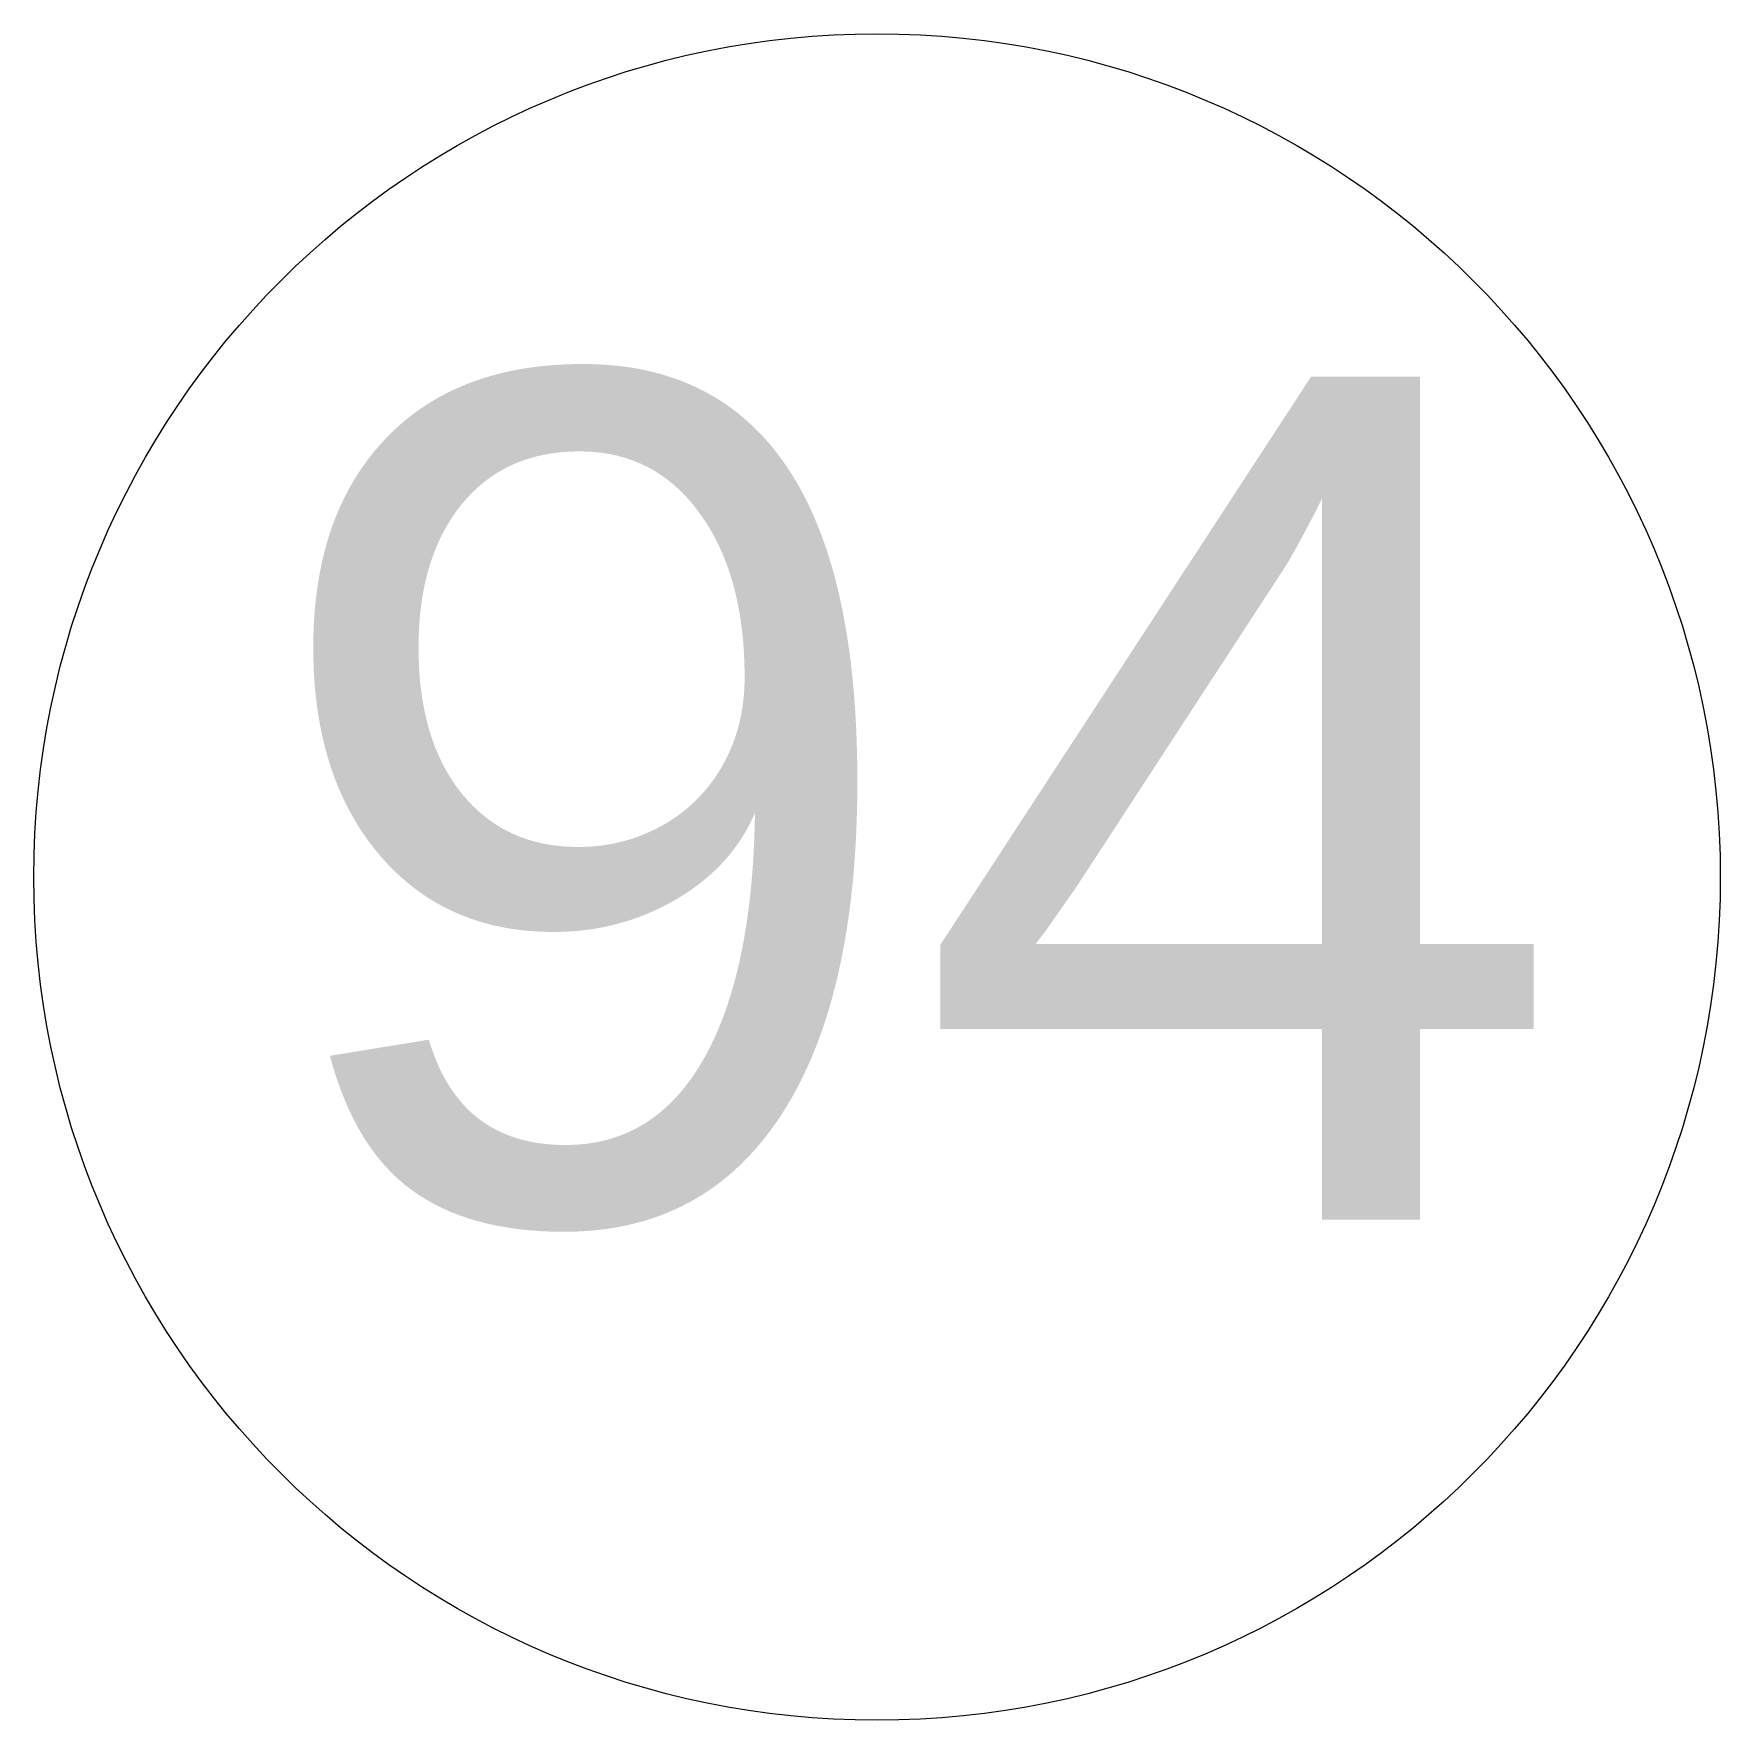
# Model space of a CAD drawing. Header units: inches. Extents: x 452.7 to 456.7, y 312.65 to 316.65.
import ezdxf

# ---------------------------------------------------------------- set-up
doc = ezdxf.new("R2010")
doc.units = ezdxf.units.IN
doc.header["$MEASUREMENT"] = 0
doc.layers.add('A-101-RCP', color=3, linetype='Continuous', lineweight=9)
doc.styles.get("Standard").update_dxf_attribs({"font": 'Arial.ttf', "height": 2})

msp = doc.modelspace()

# ---------------------------------------------------------------- linework, layer by layer
at = {"layer": 'A-101-RCP', "lineweight": 5}
msp.add_circle((454.7047, 314.645), 2, dxfattribs=at)

# ---------------------------------------------------------------- texts
at = {"layer": 'A-101-RCP', "lineweight": 5, "insert": (453.2367, 315.8319), "char_height": 2, "attachment_point": 1}
msp.add_mtext_dynamic_manual_height_columns('94', width=4.813025, gutter_width=10, heights=[0], dxfattribs=at)

doc.saveas('drawing.dxf')
